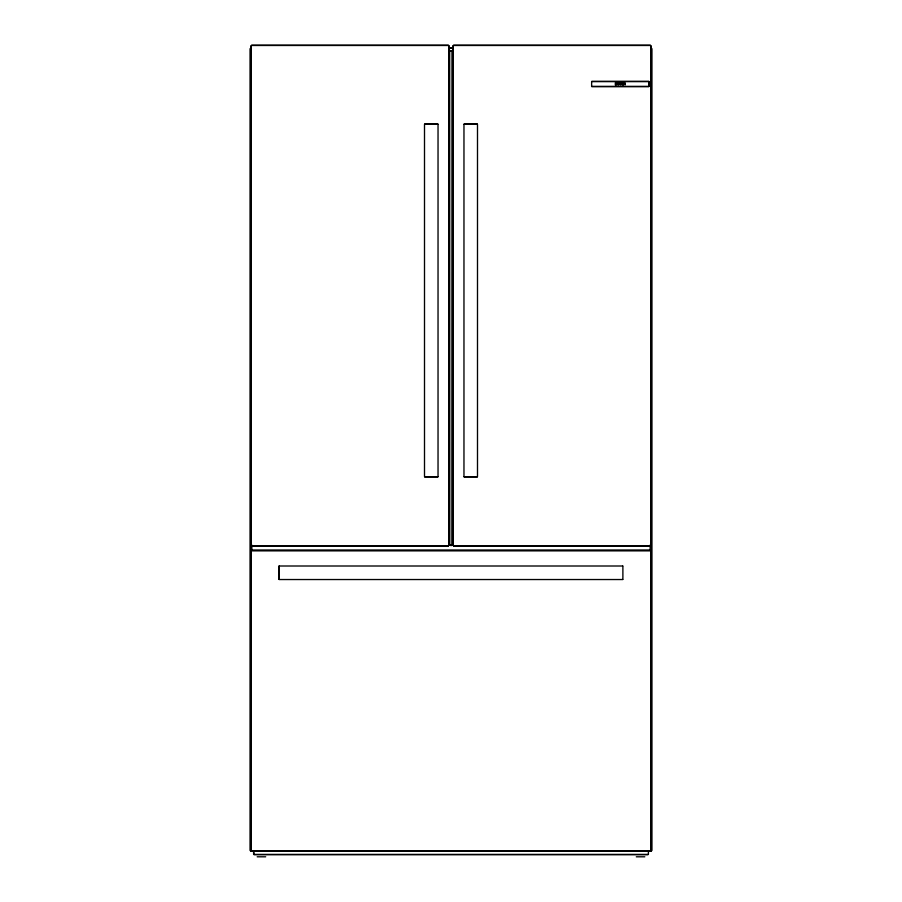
<?xml version="1.0" encoding="UTF-8"?>
<svg xmlns="http://www.w3.org/2000/svg" width="902" height="902" viewBox="0 0 902 902"><rect width="100%" height="100%" fill="white"/><g stroke="black" fill="none" stroke-linecap="round" stroke-linejoin="round"><path stroke-width="1.35" d="M650.116 550.073L650.218 545M648.989 86.479L648.989 81.518M591.633 81.439L648.899 81.439M591.633 86.558L648.899 86.558M251.579 45.201L448.463 45.201M453.537 45.201L650.432 45.201M251.579 45.472L448.463 45.472M453.537 45.472L650.432 45.472M448.892 47.998L453.108 47.998M448.892 48.234L453.108 48.234M449.929 50.771L452.071 50.771M449.929 50.884L452.071 50.884M591.746 81.518L648.797 81.518M591.746 86.479L648.797 86.479M424.707 124.081L437.831 124.081M464.169 124.081L477.293 124.081M424.56 124.217L437.977 124.217M464.023 124.217L477.44 124.217M424.56 476.741L437.977 476.741M464.023 476.741L477.44 476.741M424.707 476.876L437.831 476.876M464.169 476.876L477.293 476.876M448.892 544.763L453.108 544.763M448.892 544.864L453.108 544.864M251.579 545.766L448.463 545.766M453.537 545.766L650.432 545.766M251.579 546.037L448.463 546.037M453.537 546.037L650.432 546.037M252.019 550.22L649.97 550.22M251.579 550.457L650.421 550.457M251.579 550.727L650.421 550.727M279.316 566.005L622.684 566.005M279.316 579.535L622.684 579.535M251.579 850.89L650.421 850.89M250.79 851.184L651.21 851.184M253.89 854.476L648.11 854.476M253.89 854.6L648.11 854.6M257.183 856.799L265.695 856.799M636.305 856.799L644.817 856.799M651.751 48.539L651.751 850.642M651.526 48.539L651.526 850.642M651.064 45.833L651.064 545.406M651.064 551.088L651.064 850.53M650.793 45.833L650.793 545.406M650.793 551.088L650.793 850.53M648.899 81.631L648.989 86.366M648.403 851.601L648.403 854.307M622.887 566.061L622.887 579.479M591.633 81.631L591.633 86.366M477.496 124.42L477.496 476.538M463.966 124.42L463.966 476.538M453.176 45.833L453.176 545.406M452.905 45.833L452.905 545.406M449.681 51.019L449.794 545.236M449.095 45.833L449.095 545.406M448.824 45.833L448.824 545.406M438.034 124.42L438.034 476.538M424.504 124.42L424.504 476.538M279.113 566.061L279.113 579.479M278.966 566.208L278.966 579.332M253.721 851.601L253.721 854.307M253.597 851.601L253.597 854.307M251.782 545L251.883 550.073M251.207 45.833L251.207 545.406M251.207 551.088L251.207 850.53M250.936 45.833L250.936 545.406M250.936 551.088L250.936 850.53M250.474 48.539L250.474 850.642M250.249 48.539L250.249 850.642M616.607 83.345L616.63 84.754L615.322 84.946L615.322 82.792L616.607 83.345M619.324 83.875L618.152 84.98L617.002 83.875L618.163 82.77L619.324 83.875M617.566 83.277L617.566 84.461L618.761 84.461L618.761 83.277L617.566 83.277M616.483 84.326C615.491 85.566 615.457 83.097 616.483 84.326M621.388 83.085L621.343 84.608L623 84.788L621.377 83.875L622.978 82.939L621.388 83.085M620.813 84.393L620.632 84.811C618.174 84.811 621.861 84.777 619.584 83.334L619.764 82.916C622.008 82.804 618.603 83.097 620.813 84.393M616.292 83.367C615.502 84.574 615.491 82.251 616.292 83.367M623.688 82.792L623.383 84.946L623.688 84.01L624.894 84.01C625.21 87.257 625.21 80.481 624.894 83.728L623.688 83.728L623.688 82.792M452.071 545.372L449.929 545.372L452.071 545.473M452.319 545.236L452.319 51.019L452.206 545.236"/></g></svg>
